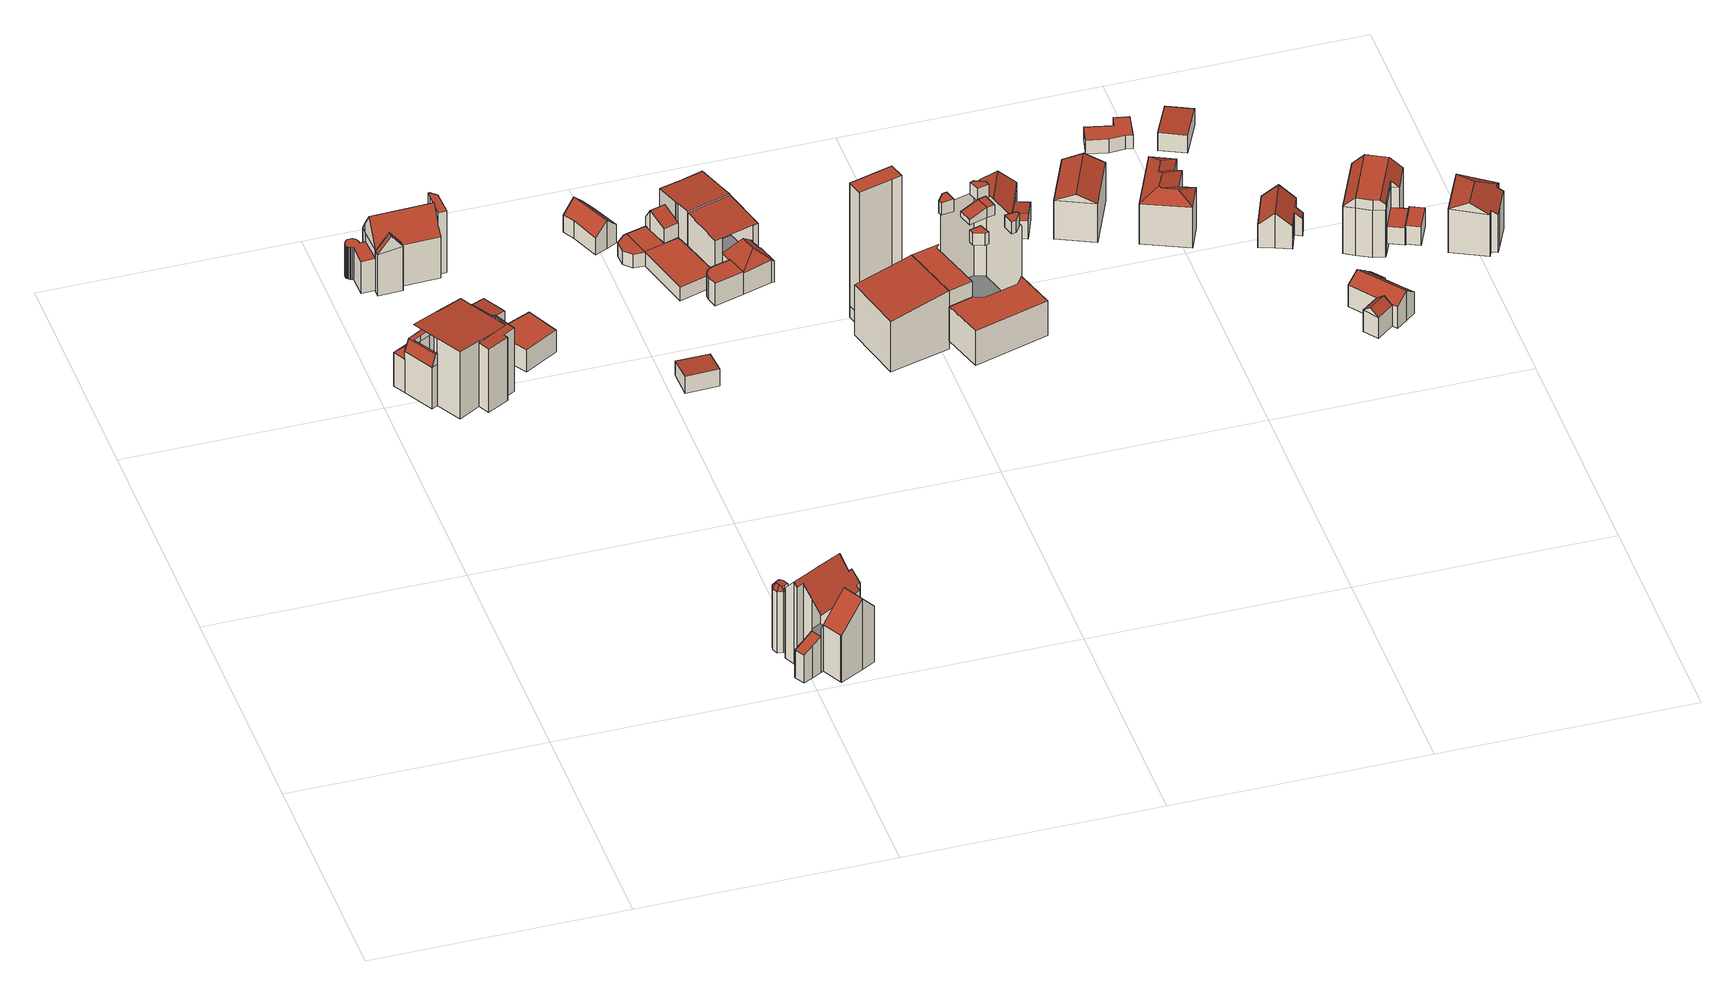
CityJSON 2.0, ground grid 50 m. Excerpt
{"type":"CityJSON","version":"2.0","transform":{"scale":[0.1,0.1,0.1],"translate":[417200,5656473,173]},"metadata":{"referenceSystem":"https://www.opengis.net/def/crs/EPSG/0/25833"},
"CityObjects":{
"building1":{"type":"Building","attributes":{"Gemeindeschluessel":14612000,"Geometrietyp2DReferenz":"3000","function":"31001_9998","roofType":"9999"},"children":["building1-1","building1-2","building1-3","building1-4","building1-5"]},
"building1-1":{"type":"BuildingPart","attributes":{"Dachtyp_tdc":"tdcPolyFlatRoof","Dachneigung":4.34,"QualitaetDacherkennung":50,"Geometrietyp2DReferenz":"3000","measuredHeight":14.86,"roofType":"2100"},"parents":["building1"],"geometry":[{"type":"MultiSurface","lod":"2","boundaries":[[[0,1,2,3,4]],[[1,5,6,2]],[[5,7,8,6]],[[7,9,10,8]],[[9,11,12,10]],[[11,9,7,5,1,0,13,14,15]],[[16,17,3,2,6,8,10,12]]],"semantics":{"surfaces":[{"type":"WallSurface"},{"type":"RoofSurface"},{"type":"GroundSurface"}],"values":[0,0,0,0,0,1,2]}}]},
"building1-2":{"type":"BuildingPart","attributes":{"Dachtyp_tdc":"tdcFreeFormRoof","Dachneigung":40.57,"QualitaetDacherkennung":20,"Geometrietyp2DReferenz":"3000","measuredHeight":8.76,"roofType":"5000"},"parents":["building1"],"geometry":[{"type":"MultiSurface","lod":"2","boundaries":[[[18,19,20,21]],[[19,22,23,20]],[[22,24,25,23]],[[26,24,22]],[[27,26,22,19]],[[27,19,18]],[[26,27,18,24]],[[21,20,23,25]]],"semantics":{"surfaces":[{"type":"WallSurface"},{"type":"RoofSurface"},{"type":"GroundSurface"}],"values":[0,0,0,1,1,1,1,2]}}]},
"building1-3":{"type":"BuildingPart","attributes":{"Dachtyp_tdc":"tdcFreeFormRoof","Dachneigung":68.22,"QualitaetDacherkennung":19,"Geometrietyp2DReferenz":"3000","measuredHeight":11.85,"roofType":"5000"},"parents":["building1"],"geometry":[{"type":"MultiSurface","lod":"2","boundaries":[[[28,29,30,31]],[[29,32,33,30]],[[34,35,36,37]],[[35,38,18,21,36]],[[39,28,31,25,24]],[[40,38,41,42]],[[43,44,45,46]],[[47,43,46,48,40,42,49]],[[34,49,42,41,35]],[[38,40,48,39]],[[39,48,46,28]],[[28,46,45,29]],[[29,45,44,32]],[[35,41,38]],[[31,30,33,50,51,37,36,21,25]]],"semantics":{"surfaces":[{"type":"WallSurface"},{"type":"RoofSurface"},{"type":"GroundSurface"}],"values":[0,0,0,0,0,1,1,1,0,0,0,0,0,0,2]}}]},
"building1-4":{"type":"BuildingPart","attributes":{"Dachtyp_tdc":"tdcPolyFlatRoof","Dachneigung":4.7,"QualitaetDacherkennung":53,"Geometrietyp2DReferenz":"3000","measuredHeight":15.43,"roofType":"2100"},"parents":["building1"],"geometry":[{"type":"MultiSurface","lod":"2","boundaries":[[[52,53,54,33,32,44]],[[53,55,56,54]],[[57,58,59,12,11]],[[58,60,49,34,37,59]],[[60,58,57,15,61,62,55,53,52,63]],[[51,50,33,54,56,17,16,12,59,37]]],"semantics":{"surfaces":[{"type":"WallSurface"},{"type":"RoofSurface"},{"type":"GroundSurface"}],"values":[0,0,0,0,1,2]}}]},
"building1-5":{"type":"BuildingPart","attributes":{"Dachtyp_tdc":"tdcPolyFlatRoof","Dachneigung":7.59,"QualitaetDacherkennung":55,"Geometrietyp2DReferenz":"3000","measuredHeight":14.73,"roofType":"2100"},"parents":["building1"],"geometry":[{"type":"MultiSurface","lod":"2","boundaries":[[[64,65,66,56,55]],[[65,67,68,66]],[[67,4,3,68]],[[4,67,65,64,69]],[[17,56,66,68,3]]],"semantics":{"surfaces":[{"type":"WallSurface"},{"type":"RoofSurface"},{"type":"GroundSurface"}],"values":[0,0,0,1,2]}}]},
"building2":{"type":"Building","attributes":{"Gemeindeschluessel":14612000,"Geometrietyp2DReferenz":"3000","function":"31001_9998","roofType":"9999"},"children":["building2-1","building2-2","building2-3","building2-4"]},
"building2-1":{"type":"BuildingPart","attributes":{"Dachtyp_tdc":"tdcPolyFlatRoof","Dachneigung":0,"QualitaetDacherkennung":39,"Geometrietyp2DReferenz":"3000","measuredHeight":14.02,"roofType":"1000"},"parents":["building2"],"geometry":[{"type":"MultiSurface","lod":"2","boundaries":[[[70,71,72,73,74]],[[71,75,76,72]],[[75,77,78,76]],[[77,79,80,81,82,78]],[[77,75,71,70,83,84,79]],[[82,73,72,76,78]]],"semantics":{"surfaces":[{"type":"WallSurface"},{"type":"RoofSurface"},{"type":"GroundSurface"}],"values":[0,0,0,0,1,2]}}]},
"building2-2":{"type":"BuildingPart","attributes":{"Dachtyp_tdc":"tdcGableRoof","Dachneigung":52.74,"QualitaetDacherkennung":93,"Geometrietyp2DReferenz":"3000","measuredHeight":12.82,"roofType":"3100"},"parents":["building2"],"geometry":[{"type":"MultiSurface","lod":"2","boundaries":[[[85,86,87,88,89]],[[86,90,91,87]],[[90,92,93,91]],[[90,86,94]],[[85,95,92,96]],[[86,85,96,94]],[[92,90,94,96]],[[88,87,91,93]]],"semantics":{"surfaces":[{"type":"WallSurface"},{"type":"RoofSurface"},{"type":"GroundSurface"}],"values":[0,0,0,0,0,1,1,2]}}]},
"building2-3":{"type":"BuildingPart","attributes":{"Dachtyp_tdc":"tdcPolyFlatRoof","Dachneigung":0,"QualitaetDacherkennung":60,"Geometrietyp2DReferenz":"3000","measuredHeight":7.24,"roofType":"1000"},"parents":["building2"],"geometry":[{"type":"MultiSurface","lod":"2","boundaries":[[[97,98,99,100]],[[97,101,102,103,104,105,106,107,108,109,110,111,112,113,114,115,116,117,118,119,120,121,122,123,124,125,126,127,128,129,130,98]],[[99,131,132,133,134,135,136,137,138,139,140,141,142,143,144,145,146,147,148,149,150,151,152,153,154,155,156,157,158,159,160,100]],[[98,130,131,99]],[[130,129,132,131]],[[129,128,133,132]],[[128,127,134,133]],[[127,126,135,134]],[[126,125,136,135]],[[125,124,137,136]],[[124,123,138,137]],[[123,122,139,138]],[[122,121,140,139]],[[121,120,141,140]],[[120,119,142,141]],[[119,118,143,142]],[[118,117,144,143]],[[117,116,145,144]],[[116,115,146,145]],[[115,114,147,146]],[[114,113,148,147]],[[113,112,149,148]],[[112,111,150,149]],[[111,110,151,150]],[[110,109,152,151]],[[109,108,153,152]],[[108,107,154,153]],[[107,106,155,154]],[[106,105,156,155]],[[105,104,157,156]],[[104,103,158,157]],[[103,102,159,158]],[[102,101,160,159]]],"semantics":{"surfaces":[{"type":"WallSurface"},{"type":"RoofSurface"},{"type":"GroundSurface"}],"values":[0,1,2,0,0,0,0,0,0,0,0,0,0,0,0,0,0,0,0,0,0,0,0,0,0,0,0,0,0,0,0,0,0]}}]},
"building2-4":{"type":"BuildingPart","attributes":{"Dachtyp_tdc":"tdcFreeFormRoof","Dachneigung":55.45,"QualitaetDacherkennung":36,"Geometrietyp2DReferenz":"3000","measuredHeight":14.54,"roofType":"5000"},"parents":["building2"],"geometry":[{"type":"MultiSurface","lod":"2","boundaries":[[[161,97,100,93,92]],[[162,163,164,160,101]],[[163,74,73,164]],[[81,165,166,82]],[[165,89,88,166]],[[167,83,74,163,168,169]],[[169,170,92,95,89,165,80,84,167]],[[81,80,165]],[[161,170,169,168,162]],[[92,170,161]],[[162,168,163]],[[88,93,100,160,164,73,82,166]]],"semantics":{"surfaces":[{"type":"WallSurface"},{"type":"RoofSurface"},{"type":"GroundSurface"}],"values":[0,0,0,0,0,1,1,0,0,0,0,2]}}]},
"building3":{"type":"Building","attributes":{"Dachtyp_tdc":"tdcPolyFlatRoof","Gemeindeschluessel":14612000,"Dachneigung":0,"QualitaetDacherkennung":73,"Geometrietyp2DReferenz":"3000","measuredHeight":4.99,"function":"31001_9998","roofType":"1000"},"geometry":[{"type":"Solid","lod":"2","boundaries":[[[[171,172,173,174]],[[172,175,176,173]],[[175,177,178,176]],[[177,179,180,178]],[[179,181,182,180]],[[181,171,174,182]],[[181,179,177,175,172,171]],[[174,173,176,178,180,182]]]],"semantics":{"surfaces":[{"type":"WallSurface"},{"type":"RoofSurface"},{"type":"GroundSurface"}],"values":[[0,0,0,0,0,0,1,2]]}}]},
"building4":{"type":"Building","attributes":{"Gemeindeschluessel":14612000,"Geometrietyp2DReferenz":"3000","function":"31001_9998","roofType":"9999"},"children":["building4-1","building4-2","building4-3","building4-4"]},
"building4-1":{"type":"BuildingPart","attributes":{"Dachtyp_tdc":"tdcGableRoof","Dachneigung":45.85,"QualitaetDacherkennung":47,"Geometrietyp2DReferenz":"3000","measuredHeight":16.1,"roofType":"3100"},"parents":["building4"],"geometry":[{"type":"MultiSurface","lod":"2","boundaries":[[[183,184,185,186]],[[187,188,189,190]],[[188,191,192,189]],[[191,193,194,192]],[[193,195,196,194]],[[195,183,186,196]],[[191,188,187,197,198]],[[198,199,184,183,195,193,191]],[[186,185,200,190,189,192,194,196]]],"semantics":{"surfaces":[{"type":"WallSurface"},{"type":"RoofSurface"},{"type":"GroundSurface"}],"values":[0,0,0,0,0,0,1,1,2]}}]},
"building4-2":{"type":"BuildingPart","attributes":{"Dachtyp_tdc":"tdcFreeFormRoof","Dachneigung":54.64,"QualitaetDacherkennung":52,"Geometrietyp2DReferenz":"3000","measuredHeight":15.1,"roofType":"5000"},"parents":["building4"],"geometry":[{"type":"MultiSurface","lod":"2","boundaries":[[[201,202,203,204]],[[202,205,206,203]],[[205,207,208,206]],[[207,209,210,211,208]],[[212,213,214,215]],[[213,216,217,214]],[[216,201,204,217]],[[218,219,216,213]],[[218,213,212]],[[220,221,219,218,212,222,223]],[[224,225,226,220,223,209]],[[224,209,207]],[[225,224,207,205]],[[226,225,205,202]],[[221,220,226,202,201]],[[204,203,206,208,211,227,215,214,217]],[[219,221,201,216]]],"semantics":{"surfaces":[{"type":"WallSurface"},{"type":"RoofSurface"},{"type":"GroundSurface"}],"values":[0,0,0,0,0,0,0,1,1,1,1,1,1,1,1,2,1]}}]},
"building4-3":{"type":"BuildingPart","attributes":{"Dachtyp_tdc":"tdcGableRoof","Dachneigung":47.5,"QualitaetDacherkennung":73,"Geometrietyp2DReferenz":"3000","measuredHeight":18.69,"roofType":"3100"},"parents":["building4"],"geometry":[{"type":"MultiSurface","lod":"2","boundaries":[[[210,228,229,211]],[[228,230,231,229]],[[230,232,233,231]],[[232,234,235,233]],[[234,236,237,235]],[[236,238,239,237]],[[238,240,241,239]],[[240,242,190,241]],[[242,187,190]],[[243,244,245]],[[243,246,247,244]],[[246,248,249,247]],[[248,250,251,249]],[[250,252,253,251]],[[252,254,255,253]],[[254,256,212,215,255]],[[250,248,246,243,257,199,258,197,242,240,238,236,234,232,230]],[[230,228,210,259,222,256,254,252,250]],[[215,227,211,229,231,233,235,237,239,241,190,200,185,244,247,249,251,253,255]]],"semantics":{"surfaces":[{"type":"WallSurface"},{"type":"RoofSurface"},{"type":"GroundSurface"}],"values":[0,0,0,0,0,0,0,0,0,0,0,0,0,0,0,0,1,1,2]}}]},
"building4-4":{"type":"BuildingPart","attributes":{"Dachtyp_tdc":"tdcPolyFlatRoof","Dachneigung":23.23,"QualitaetDacherkennung":35,"Geometrietyp2DReferenz":"3000","measuredHeight":8.25,"roofType":"2100"},"parents":["building4"],"geometry":[{"type":"MultiSurface","lod":"2","boundaries":[[[260,261,262,263]],[[261,245,244,262]],[[264,265,266,185]],[[265,267,268,266]],[[267,260,263,268]],[[267,265,264,245,261,260]],[[263,262,244,185,266,268]]],"semantics":{"surfaces":[{"type":"WallSurface"},{"type":"RoofSurface"},{"type":"GroundSurface"}],"values":[0,0,0,0,0,1,2]}}]},
"building5":{"type":"Building","attributes":{"Dachtyp_tdc":"tdcPolyFlatRoof","Gemeindeschluessel":14612000,"Dachneigung":7.26,"QualitaetDacherkennung":88,"Geometrietyp2DReferenz":"3000","measuredHeight":3.92,"function":"31001_9998","roofType":"2100"},"geometry":[{"type":"Solid","lod":"2","boundaries":[[[[269,270,271,272]],[[270,273,274,271]],[[273,275,276,274]],[[275,269,272,276]],[[275,273,270,269]],[[272,271,274,276]]]],"semantics":{"surfaces":[{"type":"WallSurface"},{"type":"RoofSurface"},{"type":"GroundSurface"}],"values":[[0,0,0,0,1,2]]}}]},
"building6":{"type":"Building","attributes":{"Dachtyp_tdc":"tdcGableRoof","Gemeindeschluessel":14612000,"Dachneigung":45.06,"QualitaetDacherkennung":50,"Geometrietyp2DReferenz":"3000","measuredHeight":6.54,"function":"31001_9998","roofType":"3100"},"geometry":[{"type":"Solid","lod":"2","boundaries":[[[[277,278,279,280]],[[278,281,282,279]],[[281,283,284,282]],[[283,285,286,284]],[[285,287,288,286]],[[287,289,290,288]],[[289,291,292,290]],[[291,277,280,292]],[[287,285,283,281,278]],[[278,277,291,289,287]],[[280,279,282,284,286,288,290,292]]]],"semantics":{"surfaces":[{"type":"WallSurface"},{"type":"RoofSurface"},{"type":"GroundSurface"}],"values":[[0,0,0,0,0,0,0,0,1,1,2]]}}]},
"building7":{"type":"Building","attributes":{"Gemeindeschluessel":14612000,"Geometrietyp2DReferenz":"3000","function":"31001_9998","roofType":"9999"},"children":["building7-1","building7-2","building7-3"]},
"building7-1":{"type":"BuildingPart","attributes":{"Dachtyp_tdc":"tdcPolyFlatRoof","Dachneigung":0,"QualitaetDacherkennung":83,"Geometrietyp2DReferenz":"3000","measuredHeight":3.05,"roofType":"1000"},"parents":["building7"],"geometry":[{"type":"MultiSurface","lod":"2","boundaries":[[[293,294,295,296]],[[297,293,296,298]],[[297,299,294,293]],[[296,295,300,298]]],"semantics":{"surfaces":[{"type":"WallSurface"},{"type":"RoofSurface"},{"type":"GroundSurface"}],"values":[0,0,1,2]}}]},
"building7-2":{"type":"BuildingPart","attributes":{"Dachtyp_tdc":"tdcPolyFlatRoof","Dachneigung":0,"QualitaetDacherkennung":71,"Geometrietyp2DReferenz":"3000","measuredHeight":3.13,"roofType":"1000"},"parents":["building7"],"geometry":[{"type":"MultiSurface","lod":"2","boundaries":[[[301,302,303,304]],[[302,305,306,303]],[[305,307,308,306]],[[307,309,310,308]],[[301,304,295,294]],[[294,299,309,307,305,302,301]],[[304,303,306,308,310,300,295]]],"semantics":{"surfaces":[{"type":"WallSurface"},{"type":"RoofSurface"},{"type":"GroundSurface"}],"values":[0,0,0,0,0,1,2]}}]},
"building7-3":{"type":"BuildingPart","attributes":{"Dachtyp_tdc":"tdcPolyFlatRoof","Dachneigung":0,"QualitaetDacherkennung":76,"Geometrietyp2DReferenz":"3000","measuredHeight":3.07,"roofType":"1000"},"parents":["building7"],"geometry":[{"type":"MultiSurface","lod":"2","boundaries":[[[311,312,313,314]],[[312,315,316,313]],[[315,317,318,316]],[[317,297,298,318]],[[309,311,314,310]],[[309,299,297,317,315,312,311]],[[314,313,316,318,298,300,310]]],"semantics":{"surfaces":[{"type":"WallSurface"},{"type":"RoofSurface"},{"type":"GroundSurface"}],"values":[0,0,0,0,0,1,2]}}]},
"building8":{"type":"Building","attributes":{"Gemeindeschluessel":14612000,"Geometrietyp2DReferenz":"3000","function":"31001_9998","roofType":"9999"},"children":["building8-1","building8-2"]},
"building8-1":{"type":"BuildingPart","attributes":{"Dachtyp_tdc":"tdcPolyFlatRoof","Dachneigung":4.09,"QualitaetDacherkennung":73,"Geometrietyp2DReferenz":"3000","measuredHeight":10.71,"roofType":"2100"},"parents":["building8"],"geometry":[{"type":"MultiSurface","lod":"2","boundaries":[[[319,320,321,322,323]],[[324,325,326,327,328]],[[325,329,330,326]],[[329,331,332,330]],[[331,333,334,332]],[[333,335,336,334]],[[335,337,338,336]],[[337,319,323,338]],[[337,335,333,331,329,325,324,320,319]],[[323,322,339,327,326,330,332,334,336,338]]],"semantics":{"surfaces":[{"type":"WallSurface"},{"type":"RoofSurface"},{"type":"GroundSurface"}],"values":[0,0,0,0,0,0,0,0,1,2]}}]},
"building8-2":{"type":"BuildingPart","attributes":{"Dachtyp_tdc":"tdcGableRoof","Dachneigung":18.86,"QualitaetDacherkennung":15,"Geometrietyp2DReferenz":"3000","measuredHeight":7.55,"roofType":"3100"},"parents":["building8"],"geometry":[{"type":"MultiSurface","lod":"2","boundaries":[[[321,340,341,322]],[[340,342,343,341]],[[342,344,345,343]],[[344,328,327,345]],[[342,340,321,346]],[[346,328,344,342]],[[339,322,341,343,345,327]]],"semantics":{"surfaces":[{"type":"WallSurface"},{"type":"RoofSurface"},{"type":"GroundSurface"}],"values":[0,0,0,0,1,1,2]}}]},
"building9":{"type":"Building","attributes":{"Gemeindeschluessel":14612000,"Geometrietyp2DReferenz":"3000","function":"31001_9998","roofType":"9999"},"children":["building9-1","building9-2","building9-3"]},
"building9-1":{"type":"BuildingPart","attributes":{"Dachtyp_tdc":"tdcPolyFlatRoof","Dachneigung":0,"QualitaetDacherkennung":81,"Geometrietyp2DReferenz":"3000","measuredHeight":5.11,"roofType":"1000"},"parents":["building9"],"geometry":[{"type":"MultiSurface","lod":"2","boundaries":[[[347,348,349,350]],[[348,351,352,349]],[[351,353,354,352]],[[353,355,356,354]],[[355,357,358,359,356]],[[360,347,350,361,362]],[[360,357,355,353,351,348,347]],[[350,349,352,354,356,359,361]]],"semantics":{"surfaces":[{"type":"WallSurface"},{"type":"RoofSurface"},{"type":"GroundSurface"}],"values":[0,0,0,0,0,0,1,2]}}]},
"building9-2":{"type":"BuildingPart","attributes":{"Dachtyp_tdc":"tdcPolyFlatRoof","Dachneigung":2.91,"QualitaetDacherkennung":70,"Geometrietyp2DReferenz":"3000","measuredHeight":8.87,"roofType":"2100"},"parents":["building9"],"geometry":[{"type":"MultiSurface","lod":"2","boundaries":[[[363,364,365,366]],[[364,367,368,365]],[[367,369,370,371,368]],[[372,373,374,375,376]],[[373,377,378,374]],[[377,363,366,378]],[[377,373,372,369,367,364,363]],[[366,365,368,371,379,375,374,378]]],"semantics":{"surfaces":[{"type":"WallSurface"},{"type":"RoofSurface"},{"type":"GroundSurface"}],"values":[0,0,0,0,0,0,1,2]}}]},
"building9-3":{"type":"BuildingPart","attributes":{"Dachtyp_tdc":"tdcHipAndGableRoof","Dachneigung":16.37,"QualitaetDacherkennung":19,"Geometrietyp2DReferenz":"3000","measuredHeight":6.16,"roofType":"5000"},"parents":["building9"],"geometry":[{"type":"MultiSurface","lod":"2","boundaries":[[[370,380,368,371]],[[380,381,382,368]],[[381,383,384,382]],[[383,385,386,384]],[[385,387,388,386]],[[387,389,390,388]],[[389,362,361,390]],[[358,376,375,359]],[[362,389,391]],[[389,387,385,383,381,380,370,381,392,391]],[[392,376,358,362,391]],[[379,382,371,368,382,384,386,388,390,361,359,375]]],"semantics":{"surfaces":[{"type":"WallSurface"},{"type":"RoofSurface"},{"type":"GroundSurface"}],"values":[0,0,0,0,0,0,0,0,1,1,1,2]}}]},
"building10":{"type":"Building","attributes":{"Dachtyp_tdc":"tdcFreeFormRoof","Gemeindeschluessel":14612000,"Dachneigung":35.04,"QualitaetDacherkennung":15,"Geometrietyp2DReferenz":"3000","measuredHeight":5.99,"function":"31001_9998","roofType":"5000"},"geometry":[{"type":"Solid","lod":"2","boundaries":[[[[393,394,395,396]],[[394,397,398,395]],[[397,399,400,398]],[[399,401,402,400]],[[401,403,404,402]],[[403,405,406,404]],[[405,407,408,406]],[[407,393,396,408]],[[409,410,411,412]],[[410,407,405,413,414,415,416,411]],[[394,412,411,416,397]],[[397,416,415,399]],[[399,415,414,401]],[[401,414,413,403]],[[403,413,405]],[[393,409,412,394]],[[407,410,409,393]],[[396,395,398,400,402,404,406,408]]]],"semantics":{"surfaces":[{"type":"WallSurface"},{"type":"RoofSurface"},{"type":"GroundSurface"}],"values":[[0,0,0,0,0,0,0,0,1,1,0,0,0,0,0,0,0,2]]}}]},
"building11":{"type":"Building","attributes":{"Dachtyp_tdc":"tdcPolyFlatRoof","Gemeindeschluessel":14612000,"Dachneigung":0,"QualitaetDacherkennung":82,"Geometrietyp2DReferenz":"3000","measuredHeight":2.51,"function":"31001_9998","roofType":"1000"},"geometry":[{"type":"Solid","lod":"2","boundaries":[[[[417,418,419,420]],[[418,421,422,419]],[[421,423,424,422]],[[423,417,420,424]],[[423,421,418,417]],[[420,419,422,424]]]],"semantics":{"surfaces":[{"type":"WallSurface"},{"type":"RoofSurface"},{"type":"GroundSurface"}],"values":[[0,0,0,0,1,2]]}}]},
"building12":{"type":"Building","attributes":{"Gemeindeschluessel":14612000,"QualitaetDacherkennung":100,"Geometrietyp2DReferenz":"3000","function":"31001_9998","roofType":"9999"},"children":["building12-1","building12-2","building12-3","building12-4","building12-5","building12-6","building12-7","building12-8","building12-9","building12-10","building12-11","building12-12"]},
"building12-1":{"type":"BuildingPart","attributes":{"Dachtyp_tdc":"tdcLeanToRoof","Dachneigung":0,"QualitaetDacherkennung":100,"Geometrietyp2DReferenz":"3000","measuredHeight":2.34,"roofType":"2100"},"parents":["building12"],"geometry":[{"type":"MultiSurface","lod":"2","boundaries":[[[425,426,427,428]],[[426,429,430,427]],[[431,425,428,432]],[[431,429,426,425]]],"semantics":{"surfaces":[{"type":"WallSurface"},{"type":"RoofSurface"}],"values":[0,0,0,1]}}]},
"building12-2":{"type":"BuildingPart","attributes":{"Dachtyp_tdc":"tdcPolyFlatRoof","Dachneigung":0,"QualitaetDacherkennung":100,"Geometrietyp2DReferenz":"3000","measuredHeight":2.79,"roofType":"1000"},"parents":["building12"],"geometry":[{"type":"MultiSurface","lod":"2","boundaries":[[[433,434,435,436]],[[434,437,438,435]],[[437,439,440,438]],[[439,441,442,440]],[[441,433,436,442]],[[441,439,437,434,433]]],"semantics":{"surfaces":[{"type":"WallSurface"},{"type":"RoofSurface"}],"values":[0,0,0,0,0,1]}}]},
"building12-3":{"type":"BuildingPart","attributes":{"Dachtyp_tdc":"tdcLeanToRoof","Dachneigung":0,"QualitaetDacherkennung":100,"Geometrietyp2DReferenz":"3000","measuredHeight":30.7,"roofType":"2100"},"parents":["building12"],"geometry":[{"type":"MultiSurface","lod":"2","boundaries":[[[443,444,420,424,445]],[[444,446,419,420]],[[446,447,448,422,419]],[[447,446,444,443]],[[424,420,419,422]]],"semantics":{"surfaces":[{"type":"WallSurface"},{"type":"RoofSurface"},{"type":"GroundSurface"}],"values":[0,0,0,1,2]}}]},
"building12-4":{"type":"BuildingPart","attributes":{"Dachtyp_tdc":"tdcPolyFlatRoof","Dachneigung":0,"QualitaetDacherkennung":100,"Geometrietyp2DReferenz":"3000","measuredHeight":2.79,"roofType":"1000"},"parents":["building12"],"geometry":[{"type":"MultiSurface","lod":"2","boundaries":[[[449,450,451,452]],[[450,453,454,451]],[[453,455,456,454]],[[455,457,458,456]],[[457,449,452,458]],[[457,455,453,450,449]]],"semantics":{"surfaces":[{"type":"WallSurface"},{"type":"RoofSurface"}],"values":[0,0,0,0,0,1]}}]},
"building12-5":{"type":"BuildingPart","attributes":{"Dachtyp_tdc":"tdcPolyFlatRoof","Dachneigung":0,"QualitaetDacherkennung":100,"Geometrietyp2DReferenz":"3000","measuredHeight":7.93,"roofType":"1000"},"parents":["building12"],"geometry":[{"type":"MultiSurface","lod":"2","boundaries":[[[459,460,461,462]],[[460,463,464,461]],[[463,465,466,467,464]],[[468,459,462,469,470]],[[468,471,472,465,463,460,459]],[[462,461,464,467,473,474,469]]],"semantics":{"surfaces":[{"type":"WallSurface"},{"type":"RoofSurface"},{"type":"GroundSurface"}],"values":[0,0,0,0,1,2]}}]},
"building12-6":{"type":"BuildingPart","attributes":{"Dachtyp_tdc":"tdcPyramidRoof","Dachneigung":89.98,"QualitaetDacherkennung":100,"Geometrietyp2DReferenz":"3000","measuredHeight":6.09,"roofType":"4000"},"parents":["building12"],"geometry":[{"type":"MultiSurface","lod":"2","boundaries":[[[475,476,477,478]],[[476,479,480,477]],[[479,481,482,480]],[[476,475,483]],[[479,476,483]],[[481,479,483]],[[482,478,477,480]]],"semantics":{"surfaces":[{"type":"WallSurface"},{"type":"RoofSurface"},{"type":"GroundSurface"}],"values":[0,0,0,1,1,1,2]}}]},
"building12-7":{"type":"BuildingPart","attributes":{"Dachtyp_tdc":"tdcPolyFlatRoof","Dachneigung":0,"QualitaetDacherkennung":100,"Geometrietyp2DReferenz":"3000","measuredHeight":2.79,"roofType":"1000"},"parents":["building12"],"geometry":[{"type":"MultiSurface","lod":"2","boundaries":[[[484,485,486,487]],[[485,488,489,486]],[[488,490,491,489]],[[490,492,493,491]],[[492,484,487,493]],[[492,490,488,485,484]]],"semantics":{"surfaces":[{"type":"WallSurface"},{"type":"RoofSurface"}],"values":[0,0,0,0,0,1]}}]},
"building12-8":{"type":"BuildingPart","attributes":{"Dachtyp_tdc":"tdcPolyFlatRoof","Dachneigung":0,"QualitaetDacherkennung":100,"Geometrietyp2DReferenz":"3000","measuredHeight":2.79,"roofType":"1000"},"parents":["building12"],"geometry":[{"type":"MultiSurface","lod":"2","boundaries":[[[494,495,496,497]],[[495,498,499,496]],[[498,500,501,499]],[[500,502,503,501]],[[502,494,497,503]],[[502,500,498,495,494]]],"semantics":{"surfaces":[{"type":"WallSurface"},{"type":"RoofSurface"}],"values":[0,0,0,0,0,1]}}]},
"building12-9":{"type":"BuildingPart","attributes":{"Dachtyp_tdc":"tdcPolyFlatRoof","Dachneigung":0,"QualitaetDacherkennung":100,"Geometrietyp2DReferenz":"3000","measuredHeight":19.16,"roofType":"1000"},"parents":["building12"],"geometry":[{"type":"MultiSurface","lod":"2","boundaries":[[[504,505,506,507]],[[505,508,468,470,506]],[[509,504,507,510]],[[507,506,470,511,512,466,513,514,510]]],"semantics":{"surfaces":[{"type":"WallSurface"},{"type":"GroundSurface"}],"values":[0,0,0,1]}}]},
"building12-10":{"type":"BuildingPart","attributes":{"Dachtyp_tdc":"tdcPolyFlatRoof","Dachneigung":0,"QualitaetDacherkennung":100,"Geometrietyp2DReferenz":"3000","measuredHeight":11.43,"roofType":"1000"},"parents":["building12"],"geometry":[{"type":"MultiSurface","lod":"2","boundaries":[[[515,516,517,467,466]],[[516,518,519,517]],[[518,516,515,520,521]],[[522,523,467,517,519]]],"semantics":{"surfaces":[{"type":"WallSurface"},{"type":"RoofSurface"},{"type":"GroundSurface"}],"values":[0,0,1,2]}}]},
"building12-11":{"type":"BuildingPart","attributes":{"Dachtyp_tdc":"tdcLeanToRoof","Dachneigung":16.29,"QualitaetDacherkennung":100,"Geometrietyp2DReferenz":"3000","measuredHeight":2.34,"roofType":"2100"},"parents":["building12"],"geometry":[{"type":"MultiSurface","lod":"2","boundaries":[[[429,524,525,430]],[[524,526,527,525]],[[526,431,432,527]],[[526,524,429,431]]],"semantics":{"surfaces":[{"type":"WallSurface"},{"type":"RoofSurface"}],"values":[0,0,0,1]}}]},
"building12-12":{"type":"BuildingPart","attributes":{"Dachtyp_tdc":"tdcLeanToRoof","Dachneigung":8.19,"QualitaetDacherkennung":100,"Geometrietyp2DReferenz":"3000","measuredHeight":13.21,"roofType":"2100"},"parents":["building12"],"geometry":[{"type":"MultiSurface","lod":"2","boundaries":[[[528,529,530,531]],[[529,532,533,530]],[[518,528,531,534]],[[518,448,445,532,529,528]],[[531,530,533,534]]],"semantics":{"surfaces":[{"type":"WallSurface"},{"type":"RoofSurface"},{"type":"GroundSurface"}],"values":[0,0,0,1,2]}}]},
"building13":{"type":"Building","attributes":{"Dachtyp_tdc":"tdcGableRoof","Gemeindeschluessel":14612000,"Dachneigung":34.9,"QualitaetDacherkennung":59,"Geometrietyp2DReferenz":"3000","measuredHeight":8.26,"function":"31001_9998","roofType":"3100"},"geometry":[{"type":"Solid","lod":"2","boundaries":[[[[535,536,537,538]],[[536,539,540,537]],[[539,541,542,540]],[[543,539,536,535,544]],[[545,546,547,541,543,544]],[[539,543,541]],[[545,544,535]],[[542,548,549,550,538,537,540]],[[541,547,548,542]],[[547,546,549,548]],[[546,545,550,549]],[[545,535,538,550]]]],"semantics":{"surfaces":[{"type":"WallSurface"},{"type":"RoofSurface"},{"type":"GroundSurface"}],"values":[[0,0,0,1,1,0,0,2,0,0,0,0]]}}]},
"building14":{"type":"Building","attributes":{"Dachtyp_tdc":"tdcGableRoof","Gemeindeschluessel":14612000,"Dachneigung":10.45,"QualitaetDacherkennung":22,"Geometrietyp2DReferenz":"3000","measuredHeight":4.74,"function":"31001_9998","roofType":"3100"},"geometry":[{"type":"Solid","lod":"2","boundaries":[[[[551,552,553,554]],[[552,555,556,553]],[[555,557,558,556]],[[557,551,554,558]],[[555,552,559]],[[551,557,560]],[[552,551,560,559]],[[557,555,559,560]],[[554,553,556,558]]]],"semantics":{"surfaces":[{"type":"WallSurface"},{"type":"RoofSurface"},{"type":"GroundSurface"}],"values":[[0,0,0,0,0,0,1,1,2]]}}]},
"building15":{"type":"Building","attributes":{"Dachtyp_tdc":"tdcGableRoof","Gemeindeschluessel":14612000,"Dachneigung":24.89,"QualitaetDacherkennung":70,"Geometrietyp2DReferenz":"3000","measuredHeight":10.55,"function":"31001_9998","roofType":"3100"},"geometry":[{"type":"Solid","lod":"2","boundaries":[[[[561,562,563,564]],[[562,565,566,563]],[[565,567,568,566]],[[567,561,564,568]],[[565,562,569]],[[561,567,570]],[[562,561,570,569]],[[567,565,569,570]],[[564,563,566,568]]]],"semantics":{"surfaces":[{"type":"WallSurface"},{"type":"RoofSurface"},{"type":"GroundSurface"}],"values":[[0,0,0,0,0,0,1,1,2]]}}]},
"building16":{"type":"Building","attributes":{"Dachtyp_tdc":"tdcFreeFormRoof","Gemeindeschluessel":14612000,"Dachneigung":27.77,"QualitaetDacherkennung":84,"Geometrietyp2DReferenz":"3000","measuredHeight":10.93,"function":"31001_9998","roofType":"5000"},"geometry":[{"type":"Solid","lod":"2","boundaries":[[[[571,572,573,574]],[[572,575,576,573]],[[575,577,578,576]],[[577,579,580,578]],[[579,581,582,580]],[[581,583,584,582]],[[583,585,586,584]],[[585,571,574,586]],[[587,585,583]],[[588,589,590,587,583,581]],[[591,592,588,581,579]],[[591,579,577]],[[592,591,577,575]],[[589,588,592,575,572]],[[590,589,572,571]],[[587,590,571,585]],[[574,573,576,578,580,582,584,586]]]],"semantics":{"surfaces":[{"type":"WallSurface"},{"type":"RoofSurface"},{"type":"GroundSurface"}],"values":[[0,0,0,0,0,0,0,0,1,1,1,1,1,1,1,1,2]]}}]},
"building17":{"type":"Building","attributes":{"Dachtyp_tdc":"tdcPolyFlatRoof","Gemeindeschluessel":14612000,"Dachneigung":3.02,"QualitaetDacherkennung":58,"Geometrietyp2DReferenz":"3000","measuredHeight":3.14,"function":"31001_9998","roofType":"2100"},"geometry":[{"type":"Solid","lod":"2","boundaries":[[[[593,594,595,596]],[[594,597,598,595]],[[597,599,600,598]],[[599,601,602,600]],[[601,603,604,602]],[[603,605,606,604]],[[605,607,608,606]],[[607,593,596,608]],[[607,605,603,601,599,597,594,593]],[[596,595,598,600,602,604,606,608]]]],"semantics":{"surfaces":[{"type":"WallSurface"},{"type":"RoofSurface"},{"type":"GroundSurface"}],"values":[[0,0,0,0,0,0,0,0,1,2]]}}]},
"building18":{"type":"Building","attributes":{"Gemeindeschluessel":14612000,"Geometrietyp2DReferenz":"3000","function":"31001_9998","roofType":"9999"},"children":["building18-1","building18-2","building18-3"]},
"building18-1":{"type":"BuildingPart","attributes":{"Dachtyp_tdc":"tdcGableRoof","Dachneigung":33.81,"QualitaetDacherkennung":71,"Geometrietyp2DReferenz":"3000","measuredHeight":6.74,"roofType":"3100"},"parents":["building18"],"geometry":[{"type":"MultiSurface","lod":"2","boundaries":[[[609,610,611,612]],[[610,613,614,611]],[[613,615,616,617,614]],[[618,619,620,621,622]],[[619,623,624,620]],[[623,625,626,624]],[[625,627,628,626]],[[627,629,630,628]],[[629,631,630]],[[625,623,619,618,615,613]],[[613,610,609,632,629,627,625]],[[612,611,614,617,621,620,624,626,628,630]]],"semantics":{"surfaces":[{"type":"WallSurface"},{"type":"RoofSurface"},{"type":"GroundSurface"}],"values":[0,0,0,0,0,0,0,0,0,1,1,2]}}]},
"building18-2":{"type":"BuildingPart","attributes":{"Dachtyp_tdc":"tdcGableRoof","Dachneigung":35.74,"QualitaetDacherkennung":76,"Geometrietyp2DReferenz":"3000","measuredHeight":6.06,"roofType":"3100"},"parents":["building18"],"geometry":[{"type":"MultiSurface","lod":"2","boundaries":[[[633,609,612,634]],[[631,635,636,630]],[[635,633,634,636]],[[631,632,609,637]],[[633,635,638]],[[609,633,638,637]],[[635,631,637,638]],[[634,612,630,636]]],"semantics":{"surfaces":[{"type":"WallSurface"},{"type":"RoofSurface"},{"type":"GroundSurface"}],"values":[0,0,0,0,0,1,1,2]}}]},
"building18-3":{"type":"BuildingPart","attributes":{"Dachtyp_tdc":"tdcPolyFlatRoof","Dachneigung":37.14,"QualitaetDacherkennung":72,"Geometrietyp2DReferenz":"3000","measuredHeight":4.83,"roofType":"2100"},"parents":["building18"],"geometry":[{"type":"MultiSurface","lod":"2","boundaries":[[[639,622,621,640]],[[616,641,642,617]],[[641,639,640,642]],[[641,616,622,639]],[[640,621,617,642]]],"semantics":{"surfaces":[{"type":"WallSurface"},{"type":"RoofSurface"},{"type":"GroundSurface"}],"values":[0,0,0,1,2]}}]},
"building19":{"type":"Building","attributes":{"Dachtyp_tdc":"tdcGableRoof","Gemeindeschluessel":14612000,"Dachneigung":41.37,"QualitaetDacherkennung":56,"Geometrietyp2DReferenz":"3000","measuredHeight":7.86,"function":"31001_9998","roofType":"3100"},"geometry":[{"type":"Solid","lod":"2","boundaries":[[[[643,644,645,646]],[[644,647,648,645]],[[647,649,650,648]],[[649,651,652,650]],[[651,653,654,652]],[[653,655,656,654]],[[655,657,658,656]],[[657,659,660,658]],[[659,661,662,660]],[[661,663,664,662]],[[663,665,666,664]],[[665,667,668,666]],[[667,643,646,668]],[[663,661,659,657,655]],[[655,653,651,649,647,644,643,667,665,663]],[[646,645,648,650,652,654,656,658,660,662,664,666,668]]]],"semantics":{"surfaces":[{"type":"WallSurface"},{"type":"RoofSurface"},{"type":"GroundSurface"}],"values":[[0,0,0,0,0,0,0,0,0,0,0,0,0,1,1,2]]}}]},
"building20":{"type":"Building","attributes":{"Dachtyp_tdc":"tdcPolyFlatRoof","Gemeindeschluessel":14612000,"Dachneigung":3.42,"QualitaetDacherkennung":73,"Geometrietyp2DReferenz":"3000","measuredHeight":4.11,"function":"31001_9998","roofType":"2100"},"geometry":[{"type":"Solid","lod":"2","boundaries":[[[[669,670,671,672]],[[670,673,674,671]],[[673,675,676,674]],[[675,669,672,676]],[[675,673,670,669]],[[672,671,674,676]]]],"semantics":{"surfaces":[{"type":"WallSurface"},{"type":"RoofSurface"},{"type":"GroundSurface"}],"values":[[0,0,0,0,1,2]]}}]},
"building21":{"type":"Building","attributes":{"Dachtyp_tdc":"tdcFreeFormRoof","Gemeindeschluessel":14612000,"Dachneigung":0.363,"QualitaetDacherkennung":36,"Geometrietyp2DReferenz":"3000","measuredHeight":13.02,"function":"31001_9998","roofType":"5000"},"geometry":[{"type":"Solid","lod":"2","boundaries":[[[[677,678,679,680]],[[678,681,682,679]],[[681,683,684,682]],[[683,685,686,684]],[[685,687,688,686]],[[687,689,690,688]],[[691,692,693,694]],[[681,695,696,697,698,699,683]],[[700,696,695,692,691]],[[701,700,691,702]],[[689,697,696,700,701]],[[683,699,685]],[[685,699,698,687]],[[687,698,697,689]],[[678,695,681]],[[677,692,695,678]],[[702,691,694]],[[693,692,677]],[[690,703,704,705,706,680,679,682,684,686,688]],[[689,701,703,690]],[[701,702,704,703]],[[702,694,705,704]],[[694,693,706,705]],[[693,677,680,706]]]],"semantics":{"surfaces":[{"type":"WallSurface"},{"type":"RoofSurface"},{"type":"GroundSurface"}],"values":[[0,0,0,0,0,0,1,1,1,0,0,0,0,0,0,0,0,0,2,0,0,0,0,0]]}}]},
"building22":{"type":"Building","attributes":{"Dachtyp_tdc":"tdcPolyFlatRoof","Gemeindeschluessel":14612000,"Dachneigung":0,"QualitaetDacherkennung":65,"Geometrietyp2DReferenz":"3000","measuredHeight":3.9,"function":"31001_9998","roofType":"1000"},"geometry":[{"type":"Solid","lod":"2","boundaries":[[[[707,708,709,710]],[[708,711,712,709]],[[711,713,714,712]],[[713,715,716,714]],[[715,717,718,716]],[[717,707,710,718]],[[717,715,713,711,708,707]],[[710,709,712,714,716,718]]]],"semantics":{"surfaces":[{"type":"WallSurface"},{"type":"RoofSurface"},{"type":"GroundSurface"}],"values":[[0,0,0,0,0,0,1,2]]}}]},
"building23":{"type":"Building","attributes":{"Dachtyp_tdc":"tdcPolyFlatRoof","Gemeindeschluessel":14612000,"Dachneigung":0,"QualitaetDacherkennung":59,"Geometrietyp2DReferenz":"3000","measuredHeight":4.19,"function":"31001_9998","roofType":"1000"},"geometry":[{"type":"Solid","lod":"2","boundaries":[[[[719,720,721,722]],[[720,723,724,721]],[[720,719,725,723]],[[724,726,722,721]],[[725,719,722,726]],[[723,725,726,724]]]],"semantics":{"surfaces":[{"type":"WallSurface"},{"type":"RoofSurface"},{"type":"GroundSurface"}],"values":[[0,0,1,2,0,0]]}}]},
"building24":{"type":"Building","attributes":{"Dachtyp_tdc":"tdcFreeFormRoof","Gemeindeschluessel":14612000,"Dachneigung":32.55,"QualitaetDacherkennung":38,"Geometrietyp2DReferenz":"3000","measuredHeight":11.79,"function":"31001_9998","roofType":"5000"},"geometry":[{"type":"Solid","lod":"2","boundaries":[[[[727,728,729,730]],[[728,731,732,729]],[[731,733,734,732]],[[733,735,736,734]],[[735,737,738,736]],[[737,739,740,738]],[[739,741,742,740]],[[741,743,744,742]],[[743,745,746,744]],[[745,727,730,746]],[[747,748,745,743]],[[747,743,741,739,749]],[[727,748,747,749,737,735,733,731,728]],[[727,745,748]],[[739,737,749]],[[730,729,732,734,736,738,740,742,744,746]]]],"semantics":{"surfaces":[{"type":"WallSurface"},{"type":"RoofSurface"},{"type":"GroundSurface"}],"values":[[0,0,0,0,0,0,0,0,0,0,1,1,1,0,0,2]]}}]}
},
"vertices":[
[191,948,217],[214,907,213],[214,907,68],[191,948,68],[191,948,215],[191,894,213],[191,894,68],[195,886,212],[195,886,68],[153,863,212],[153,863,68],[141,884,214],[141,884,68],[188,947,217],[203,919,214],[184,908,214],[203,919,68],[188,947,68],
[26,962,144],[13,986,144],[13,986,68],[26,962,68],[48,1006,144],[48,1006,68],[61,981,144],[61,981,68],[42,987,156],[32,981,156],
[82,992,162],[91,997,162],[91,997,68],[82,992,68],[96,989,162],[96,989,68],[70,909,162],[59,903,162],[59,903,68],[70,909,68],[26,962,162],[61,981,162],[35,966,187],[59,903,163],[67,908,187],[87,984,187],[96,989,171],[91,997,171],[82,992,187],[42,959,187],[61,981,187],[70,909,187],[87,984,68],[42,959,68],
[96,989,217],[148,1018,212],[148,1018,68],[162,992,212],[162,992,68],[141,884,218],[98,860,222],[98,860,68],[70,909,222],[203,919,212],[188,947,212],[42,959,222],
[162,992,215],[188,1007,211],[188,1007,68],[213,961,211],[213,961,68],[188,947,215],
[167,1277,251],[170,1277,251],[170,1277,110],[167,1277,110],[167,1277,204],[182,1266,251],[182,1266,110],[184,1218,251],[184,1218,110],[168,1217,251],[168,1217,221],[168,1217,204],[168,1217,110],[168,1245,251],[168,1238,251],
[94,1204,210],[94,1192,210],[94,1192,110],[94,1204,110],[94,1204,204],[46,1190,204],[46,1190,110],[46,1202,204],[46,1202,110],[73,1191,239],[50,1203,204],[72,1203,239],
[46,1206,183],[20,1205,183],[20,1205,110],[46,1206,110],[44,1258,183],[33,1257,183],[33,1261,183],[32,1263,183],[32,1265,183],[31,1267,183],[30,1269,183],[28,1270,183],[26,1272,183],[24,1273,183],[22,1273,183],[20,1273,183],[18,1273,183],[15,1273,183],[13,1272,183],[12,1271,183],[10,1269,183],[9,1267,183],[8,1265,183],[7,1263,183],[7,1261,183],[7,1259,183],[7,1256,183],[8,1254,183],[9,1253,183],[11,1251,183],[13,1250,183],[15,1249,183],[17,1248,183],[19,1248,183],[19,1248,110],[17,1248,110],[15,1249,110],[13,1250,110],[11,1251,110],[9,1253,110],[8,1254,110],[7,1256,110],[7,1259,110],[7,1261,110],[7,1263,110],[8,1265,110],[9,1267,110],[10,1269,110],[12,1271,110],[13,1272,110],[15,1273,110],[18,1273,110],[20,1273,110],[22,1273,110],[24,1273,110],[26,1272,110],[28,1270,110],[30,1269,110],[31,1267,110],[32,1265,110],[32,1263,110],[33,1261,110],[33,1257,110],[44,1258,110],
[46,1206,204],[44,1258,204],[44,1273,204],[44,1273,110],[169,1206,204],[169,1206,110],[168,1241,256],[44,1258,227],[45,1238,256],[46,1206,209],
[297,921,178],[230,882,178],[230,882,128],[297,921,128],[214,907,178],[214,907,128],[191,948,178],[191,948,128],[213,961,178],[213,961,128],[266,985,178],[266,985,128],
[527,50,115],[522,47,109],[522,47,9],[527,50,9],[600,89,136],[622,48,137],[622,48,9],[600,89,9],[596,34,170],[596,34,9],[549,9,115],[549,9,9],[548,11,115],[548,11,9],[597,88,140],[574,75,170],[549,62,140],[574,75,9],
[459,135,148],[461,146,148],[461,146,9],[459,135,9],[472,151,148],[472,151,9],[485,149,148],[485,149,9],[489,142,148],[489,142,141],[489,142,9],[481,124,148],[475,121,148],[475,121,9],[481,124,9],[464,124,148],[464,124,9],[474,126,155],[469,130,159],[466,138,158],[466,136,159],[478,129,148],[475,135,148],[481,144,156],[473,143,160],[468,140,160],[475,135,9],
[562,182,141],[562,182,9],[585,139,196],[585,139,9],[596,118,170],[596,118,9],[603,122,170],[603,122,9],[613,105,148],[613,105,9],[605,101,148],[605,101,9],[609,94,140],[609,94,9],[600,89,140],[511,68,165],[511,68,9],[511,68,91],[501,86,188],[501,86,9],[487,78,188],[487,78,9],[484,85,196],[484,85,9],[473,106,169],[473,106,9],[487,113,169],[487,113,9],[481,124,155],[522,47,140],[574,75,140],[475,135,141],
[473,47,72],[488,55,80],[488,55,9],[473,47,9],[522,47,91],[503,37,82],[503,37,9],[484,27,72],[484,27,9],
[524,725,220],[525,670,227],[525,670,188],[524,725,188],[460,668,227],[460,668,188],[459,724,220],[459,724,188],
[462,1091,251],[442,1081,273],[442,1081,208],[462,1091,208],[417,1069,246],[417,1069,208],[394,1126,248],[394,1126,208],[381,1150,247],[381,1150,208],[404,1162,273],[404,1162,208],[423,1172,252],[423,1172,208],[436,1148,251],[436,1148,208],
[508,1063,258],[525,1006,258],[525,1006,227],[508,1063,227],[469,1052,258],[469,1052,227],[485,994,258],[485,994,227],
[554,1014,258],[563,986,258],[563,986,227],[554,1014,227],[588,899,258],[588,899,227],[515,877,258],[515,877,227],[485,991,258],[485,991,227],
[463,991,258],[448,1007,258],[448,1007,227],[463,991,227],[447,1033,258],[447,1033,227],[463,1050,258],[463,1050,227],
[563,986,337],[554,1014,335],[554,1014,291],[554,1014,230],[563,986,230],[537,1072,330],[569,1081,330],[569,1081,230],[537,1072,230],[537,1072,279],[570,1081,330],[570,1081,230],[577,1083,330],[577,1083,230],[625,1097,330],[625,1097,230],[640,1046,334],[640,1046,230],[650,1012,337],[650,1012,230],[542,1056,230],
[525,1006,291],[525,1006,230],[512,1047,305],[512,1047,230],[508,1063,279],[508,1063,230],[542,1056,305],
[564,822,297],[558,843,297],[558,843,246],[564,822,246],[558,854,297],[558,854,246],[563,864,297],[563,864,246],[573,870,297],[573,870,246],[609,880,297],[609,880,294],[609,880,246],[621,839,297],[621,839,246],[621,839,294],
[650,1012,335],[676,925,330],[676,925,246],[650,1012,246],[666,922,330],[666,922,246],[666,923,330],[666,923,294],[666,923,246],[602,904,330],[588,899,330],[588,899,246],[602,904,246],[602,904,294],[563,986,335],[563,986,246],[646,917,246],
[666,922,294],[661,921,298],[661,921,246],[668,898,298],[668,898,246],[673,899,294],[673,899,246],[685,857,294],[685,857,246],[680,856,298],[680,856,246],[655,887,308],[646,917,308],
[659,1051,256],[640,1046,256],[640,1046,229],[659,1051,229],[625,1097,256],[625,1097,229],[577,1083,256],[577,1083,229],[570,1081,256],[570,1081,229],[569,1081,256],[569,1081,229],[559,1117,257],[559,1117,229],[634,1139,256],[634,1139,229],[659,1051,274],[647,1094,289],[628,1089,289],[640,1046,274],[569,1081,282],[570,1081,283],[577,1083,283],[625,1097,283],
[780,707,283],[866,731,283],[866,731,258],[780,707,258],[875,699,283],[875,699,258],[788,676,283],[788,676,258],
[1033,703,478],[1041,674,478],[1041,674,455],[1033,703,455],[1026,670,478],[1026,670,455],[1018,698,478],[1018,698,455],
[947,708,483],[959,726,483],[959,726,455],[947,708,455],[968,728,483],[968,728,455],[974,705,483],[974,705,455],[950,701,483],[950,701,455],
[788,676,565],[780,707,565],[788,676,358],[866,731,565],[875,699,565],[875,699,371],
[1074,631,483],[1063,614,483],[1063,614,455],[1074,631,455],[1054,612,483],[1054,612,455],[1048,635,483],[1048,635,455],[1072,638,483],[1072,638,455],
[1102,549,339],[953,505,339],[953,505,260],[1102,549,260],[929,586,339],[929,586,260],[976,600,339],[976,600,263],[976,600,260],[1078,629,339],[1078,629,260],[1078,629,263],[1065,611,339],[997,591,339],[997,591,260],[1065,611,260],
[903,707,309],[908,724,309],[908,724,261],[903,707,261],[934,732,309],[934,732,261],[950,719,309],[950,719,261],[928,713,322],
[1024,745,483],[1044,736,483],[1044,736,455],[1024,745,455],[1046,726,483],[1046,726,455],[1024,721,483],[1024,721,455],[1016,742,483],[1016,742,455],
[998,595,483],[978,603,483],[978,603,455],[998,595,455],[975,613,483],[975,613,455],[998,619,483],[998,619,455],[1006,597,483],[1006,597,455],
[1025,748,455],[1046,740,455],[1046,740,263],[1025,748,263],[1078,629,455],[957,728,455],[957,728,263],[1065,611,263],[997,591,263],[944,710,263],[950,719,263],
[976,600,374],[929,587,374],[929,587,260],[895,705,374],[895,705,260],[944,710,374],[950,719,374],[950,719,260],[944,710,260],
[990,659,467],[990,659,455],[981,687,467],[981,687,455],
[929,586,374],[809,554,356],[809,554,242],[929,586,242],[779,674,356],[779,674,242],[895,705,242],
[1055,844,319],[1086,919,319],[1086,919,258],[1055,844,258],[1094,940,319],[1094,940,258],[1157,915,317],[1157,915,258],[1125,928,341],[1085,831,341],[1117,818,317],[1139,871,317],[1148,894,317],[1148,894,258],[1139,871,258],[1117,818,258],
[1139,871,312],[1166,860,312],[1166,860,273],[1139,871,273],[1145,807,314],[1145,807,273],[1117,818,314],[1117,818,273],[1150,820,320],[1122,831,320],
[1315,888,346],[1266,779,346],[1266,779,258],[1315,888,258],[1194,812,346],[1194,812,258],[1243,920,346],[1243,920,258],[1231,795,364],[1279,904,364],
[1419,808,366],[1432,802,366],[1432,802,274],[1419,808,274],[1413,760,366],[1413,760,274],[1441,748,366],[1441,748,274],[1418,695,366],[1418,695,274],[1330,734,366],[1330,734,274],[1386,858,366],[1386,858,274],[1432,837,366],[1432,837,274],[1398,825,380],[1373,751,383],[1389,786,383],[1385,795,380],[1403,733,382],[1375,746,382],
[1370,1047,265],[1330,1056,265],[1330,1056,234],[1370,1047,234],[1338,1096,263],[1338,1096,234],[1392,1084,263],[1392,1084,234],[1397,1107,262],[1397,1107,234],[1426,1101,262],[1426,1101,234],[1415,1046,264],[1415,1046,234],[1402,1049,264],[1402,1049,234],
[1642,306,404],[1604,356,404],[1604,356,355],[1642,306,355],[1626,373,422],[1626,373,355],[1645,387,404],[1645,387,403],[1645,387,355],[1665,361,404],[1695,322,404],[1695,322,355],[1665,361,355],[1665,361,403],[1711,302,404],[1711,302,355],[1692,287,422],[1692,287,355],[1670,270,404],[1670,270,355],[1663,279,404],[1663,279,355],[1663,279,402],[1644,304,404],
[1609,280,404],[1609,280,355],[1629,253,402],[1629,253,355],[1652,294,416],[1618,268,416],
[1678,372,390],[1678,372,355],[1658,398,390],[1658,398,355],
[1617,668,328],[1612,656,328],[1612,656,290],[1617,668,290],[1610,651,328],[1610,651,290],[1596,657,341],[1596,657,290],[1593,649,341],[1593,649,290],[1582,620,341],[1582,620,290],[1553,632,369],[1553,632,290],[1524,643,341],[1524,643,290],[1537,677,341],[1537,677,290],[1554,720,341],[1554,720,290],[1583,709,369],[1583,709,290],[1612,697,341],[1612,697,290],[1603,674,341],[1603,674,290],
[1459,1040,265],[1495,1114,260],[1495,1114,224],[1459,1040,224],[1544,1091,260],[1544,1091,224],[1508,1016,265],[1508,1016,224],
[1728,656,421],[1768,637,421],[1768,637,313],[1728,656,313],[1791,627,421],[1791,627,313],[1768,575,421],[1768,575,313],[1753,581,421],[1753,581,313],[1730,530,421],[1730,530,313],[1725,521,421],[1725,521,313],[1676,542,444],[1728,656,444],[1707,666,421],[1655,554,421],[1768,637,443],[1716,524,443],[1725,521,435],[1730,530,435],[1753,581,435],[1703,527,443],[1703,527,421],[1676,542,421],[1703,527,313],[1676,542,313],[1655,554,313],[1707,666,313],
[1761,516,375],[1730,530,375],[1730,530,336],[1761,516,336],[1753,581,375],[1753,581,336],[1768,575,375],[1768,575,336],[1784,567,375],[1784,567,336],[1761,517,375],[1761,517,336],
[1810,555,380],[1787,505,380],[1787,505,338],[1810,555,338],[1761,517,380],[1761,517,338],[1784,567,380],[1784,567,338],
[1929,509,435],[1941,503,427],[1941,503,341],[1929,509,341],[1919,458,427],[1919,458,341],[1911,441,427],[1911,441,341],[1899,446,436],[1899,446,341],[1894,435,436],[1894,435,341],[1826,467,441],[1826,467,341],[1848,514,441],[1848,514,341],[1869,559,441],[1869,559,341],[1938,526,429],[1938,526,341],[1888,507,459],[1933,517,435],[1861,451,459]
]}
